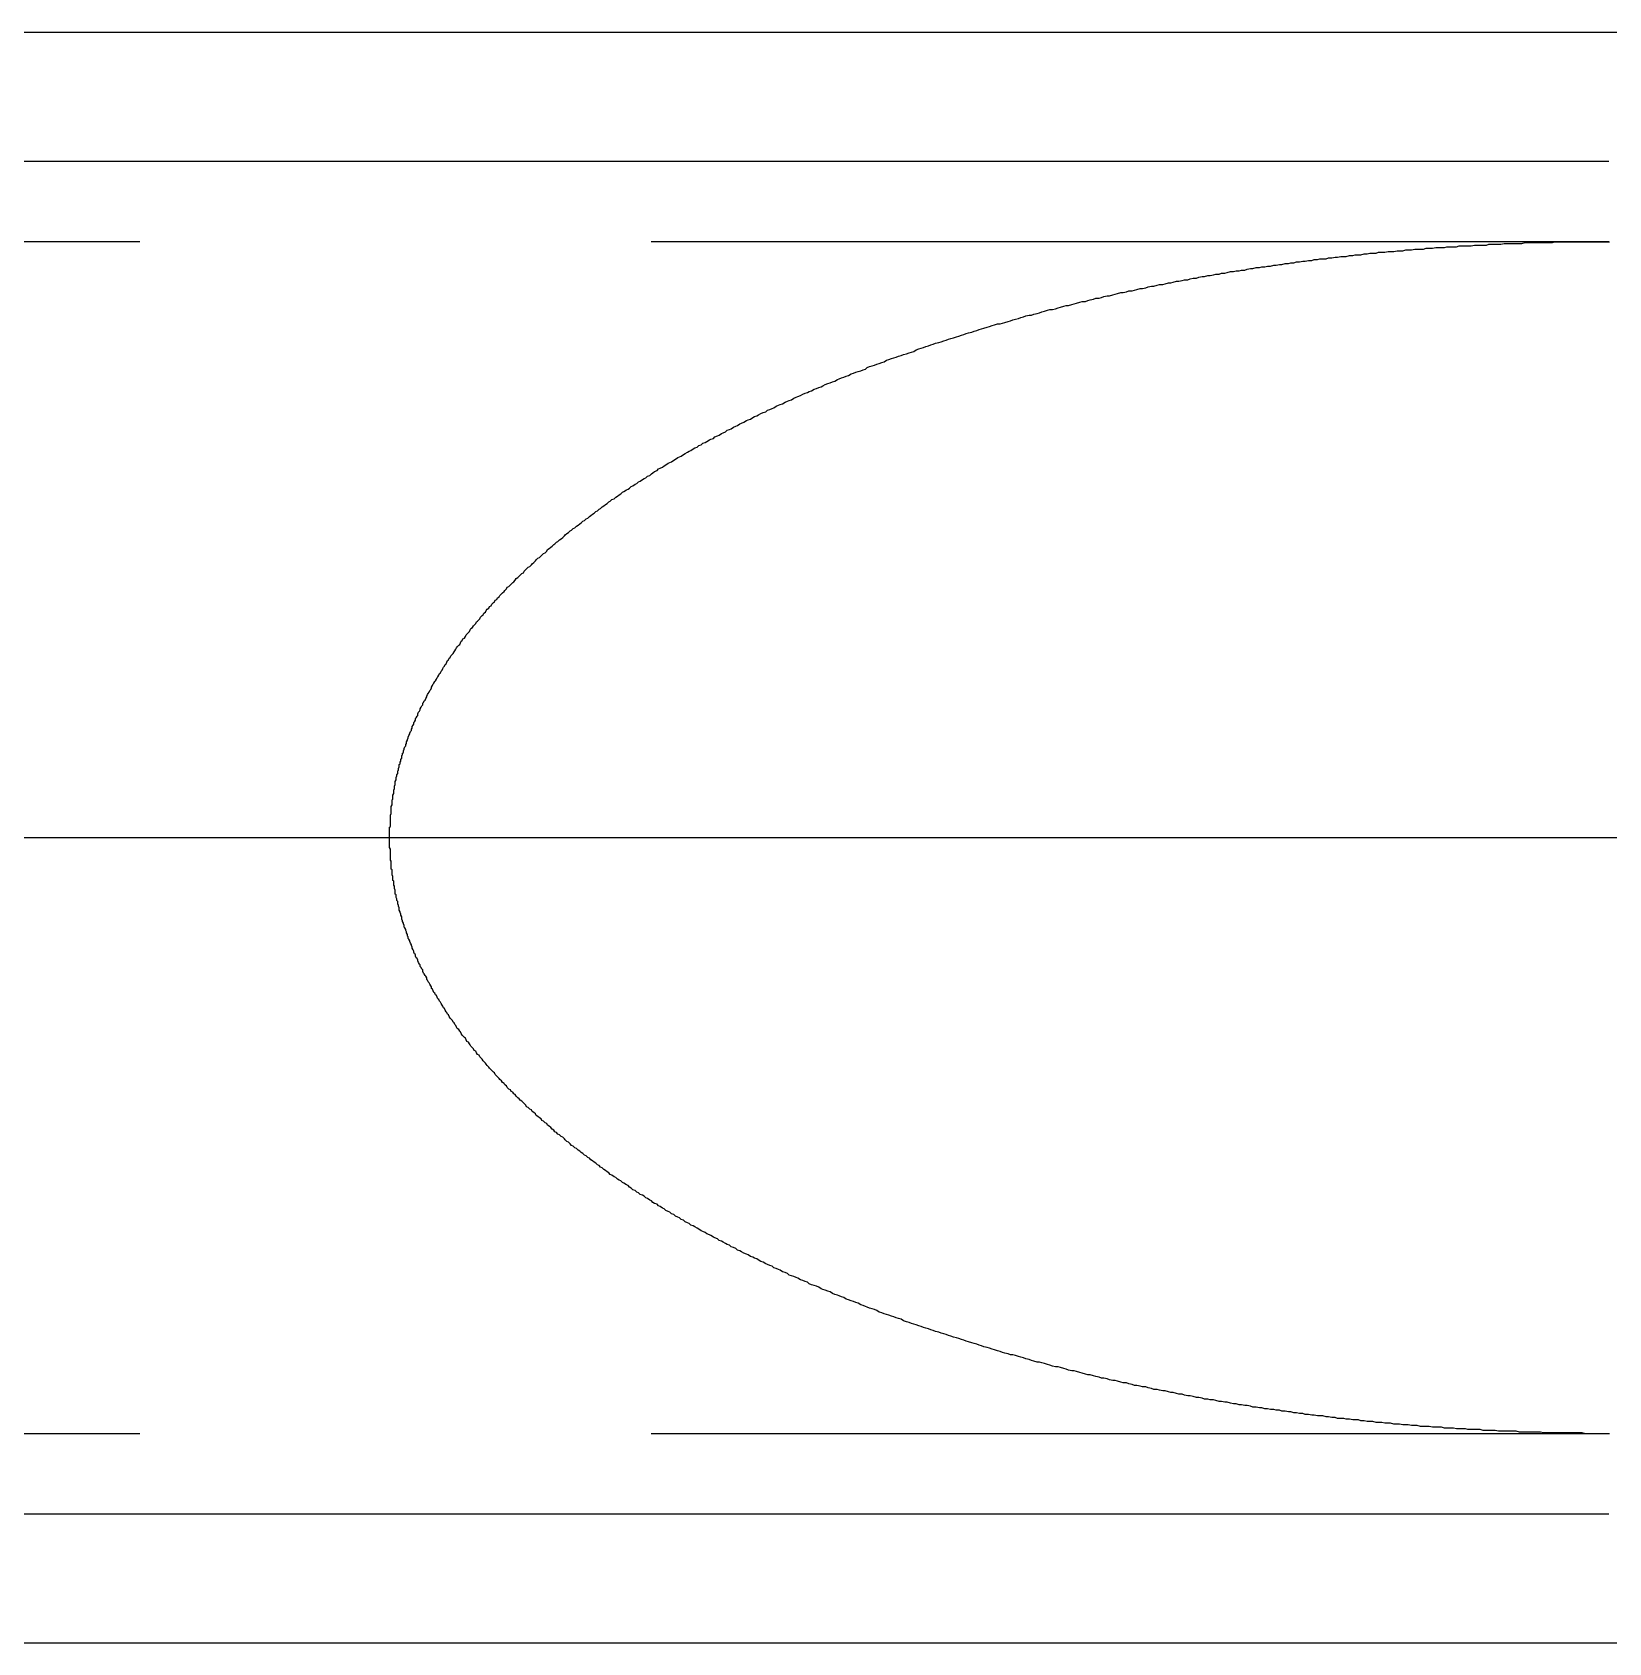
# Model space of a CAD drawing. Extents: x 0 to 68580, y 0 to 45720.
# Drawn here: x 44596.9 to 44792.7, y 14558 to 14758 of the extents above; entities that cross this region are included whole.
import ezdxf

# ---------------------------------------------------------------- set-up
doc = ezdxf.new("R2010")
doc.units = 0
doc.header["$LTSCALE"] = 40
doc.linetypes.add('CENTER2', pattern=[28.575, 19.05, -3.175, 3.175, -3.175])
doc.linetypes.add('HIDDEN2', pattern=[4.7625, 3.175, -1.5875])
doc.layers.add('EMS_SHIPSTRUCTURE', color=151, linetype='CONTINUOUS')

msp = doc.modelspace()

# ---------------------------------------------------------------- linework, layer by layer
at = {"layer": 'EMS_SHIPSTRUCTURE'}
for p, q in [((43792.453, 14758.032), (45774.023, 14758.032)), ((42387.791, 14742.032), (44792.686, 14742.032)), ((42387.791, 14574.032), (44792.686, 14574.032)), ((43792.453, 14558.032), (45774.023, 14558.032))]:
    msp.add_line(p, q, dxfattribs=at)
at = {"layer": 'EMS_SHIPSTRUCTURE', "linetype": 'HIDDEN2'}
for p, q in [((42387.791, 14732.032), (44792.686, 14732.032)), ((42387.791, 14584.032), (44792.686, 14584.032))]:
    msp.add_line(p, q, dxfattribs=at)
at = {"layer": 'EMS_SHIPSTRUCTURE', "linetype": 'CENTER2'}
msp.add_line((41951.438, 14658.032), (46316.406, 14658.032), dxfattribs=at)
at = {"layer": 'EMS_SHIPSTRUCTURE'}
for points in [[(44641.3, 14658, 0), (44641.3, 14658.2, 0), (44641.3, 14658.3, 0), (44641.3, 14658.5, 0), (44641.3, 14658.7, 0), (44641.3, 14658.8, 0), (44641.3, 14659, 0), (44641.3, 14659.1, 0), (44641.3, 14659.3, 0), (44641.4, 14659.4, 0), (44641.4, 14659.6, 0), (44641.4, 14659.7, 0), (44641.4, 14659.9, 0), (44641.4, 14660.1, 0), (44641.4, 14660.2, 0), (44641.4, 14660.4, 0), (44641.4, 14660.5, 0), (44641.4, 14660.7, 0), (44641.4, 14660.8, 0), (44641.5, 14661, 0), (44641.5, 14661.1, 0), (44641.5, 14661.3, 0), (44641.5, 14661.4, 0), (44641.5, 14661.6, 0), (44641.5, 14661.8, 0), (44641.5, 14661.9, 0), (44641.6, 14662.1, 0), (44641.6, 14662.2, 0), (44641.6, 14662.4, 0), (44641.6, 14662.5, 0), (44641.6, 14662.7, 0), (44641.7, 14662.8, 0), (44641.7, 14663, 0), (44641.7, 14663.2, 0), (44641.7, 14663.3, 0), (44641.8, 14663.5, 0), (44641.8, 14663.6, 0), (44641.8, 14663.8, 0), (44641.8, 14663.9, 0), (44641.9, 14664.1, 0), (44641.9, 14664.3, 0), (44641.9, 14664.4, 0), (44642, 14664.6, 0), (44642, 14664.7, 0), (44642, 14664.9, 0), (44642, 14665, 0), (44642.1, 14665.2, 0), (44642.1, 14665.3, 0), (44642.1, 14665.5, 0), (44642.2, 14665.7, 0), (44642.2, 14665.8, 0), (44642.3, 14666, 0), (44642.3, 14666.1, 0), (44642.3, 14666.3, 0), (44642.4, 14666.4, 0), (44642.4, 14666.6, 0), (44642.5, 14666.8, 0), (44642.5, 14666.9, 0), (44642.5, 14667.1, 0), (44642.6, 14667.2, 0), (44642.6, 14667.4, 0), (44642.7, 14667.5, 0), (44642.7, 14667.7, 0), (44642.8, 14667.9, 0), (44642.8, 14668, 0), (44642.8, 14668.2, 0), (44642.9, 14668.3, 0), (44642.9, 14668.5, 0), (44643, 14668.6, 0), (44643, 14668.8, 0), (44643.1, 14669, 0), (44643.1, 14669.1, 0), (44643.2, 14669.3, 0), (44643.3, 14669.4, 0), (44643.3, 14669.6, 0), (44643.4, 14669.7, 0), (44643.4, 14669.9, 0), (44643.5, 14670.1, 0), (44643.5, 14670.2, 0), (44643.6, 14670.4, 0), (44643.6, 14670.5, 0), (44643.7, 14670.7, 0), (44643.8, 14670.9, 0), (44643.8, 14671, 0), (44643.9, 14671.2, 0), (44644, 14671.3, 0), (44644, 14671.5, 0), (44644.1, 14671.6, 0), (44644.1, 14671.8, 0), (44644.2, 14672, 0), (44644.3, 14672.1, 0), (44644.3, 14672.3, 0), (44644.4, 14672.4, 0), (44644.5, 14672.6, 0), (44644.5, 14672.8, 0), (44644.6, 14672.9, 0), (44644.7, 14673.1, 0), (44644.8, 14673.2, 0), (44644.8, 14673.4, 0), (44644.9, 14673.6, 0), (44645, 14673.7, 0), (44645.1, 14673.9, 0), (44645.1, 14674, 0), (44645.2, 14674.2, 0), (44645.3, 14674.4, 0), (44645.4, 14674.5, 0), (44645.4, 14674.7, 0), (44645.5, 14674.8, 0), (44645.6, 14675, 0), (44645.7, 14675.1, 0), (44645.8, 14675.3, 0), (44645.9, 14675.5, 0), (44645.9, 14675.6, 0), (44646, 14675.8, 0), (44646.1, 14675.9, 0), (44646.2, 14676.1, 0), (44646.3, 14676.3, 0), (44646.4, 14676.4, 0), (44646.5, 14676.6, 0), (44646.5, 14676.7, 0), (44646.6, 14676.9, 0), (44646.7, 14677.1, 0), (44646.8, 14677.2, 0), (44646.9, 14677.4, 0), (44647, 14677.5, 0), (44647.1, 14677.7, 0), (44647.2, 14677.9, 0), (44647.3, 14678, 0), (44647.4, 14678.2, 0), (44647.5, 14678.4, 0), (44647.6, 14678.5, 0), (44647.7, 14678.7, 0), (44647.8, 14678.8, 0), (44647.9, 14679, 0), (44648, 14679.2, 0), (44648.1, 14679.3, 0), (44648.2, 14679.5, 0), (44648.3, 14679.6, 0), (44648.4, 14679.8, 0), (44648.5, 14680, 0), (44648.6, 14680.1, 0), (44648.7, 14680.3, 0), (44648.8, 14680.4, 0), (44648.9, 14680.6, 0), (44649.1, 14680.8, 0), (44649.2, 14680.9, 0), (44649.3, 14681.1, 0), (44649.4, 14681.2, 0), (44649.5, 14681.4, 0), (44649.6, 14681.6, 0), (44649.7, 14681.7, 0), (44649.9, 14681.9, 0), (44650, 14682, 0), (44650.1, 14682.2, 0), (44650.2, 14682.4, 0), (44650.3, 14682.5, 0), (44650.4, 14682.7, 0), (44650.6, 14682.8, 0), (44650.7, 14683, 0), (44650.8, 14683.2, 0), (44650.9, 14683.3, 0), (44651.1, 14683.5, 0), (44651.2, 14683.6, 0), (44651.3, 14683.8, 0), (44651.4, 14684, 0), (44651.6, 14684.1, 0), (44651.7, 14684.3, 0), (44651.8, 14684.4, 0), (44652, 14684.6, 0), (44652.1, 14684.8, 0), (44652.2, 14684.9, 0), (44652.4, 14685.1, 0), (44652.5, 14685.2, 0), (44652.6, 14685.4, 0), (44652.8, 14685.6, 0), (44652.9, 14685.7, 0), (44653, 14685.9, 0), (44653.2, 14686, 0), (44653.3, 14686.2, 0), (44653.4, 14686.4, 0), (44653.6, 14686.5, 0), (44653.7, 14686.7, 0), (44653.9, 14686.8, 0), (44654, 14687, 0), (44654.2, 14687.2, 0), (44654.3, 14687.3, 0), (44654.4, 14687.5, 0), (44654.6, 14687.6, 0), (44654.7, 14687.8, 0), (44654.9, 14687.9, 0), (44655, 14688.1, 0), (44655.2, 14688.3, 0), (44655.3, 14688.4, 0), (44655.5, 14688.6, 0), (44655.6, 14688.7, 0), (44655.8, 14688.9, 0), (44655.9, 14689.1, 0), (44656.1, 14689.2, 0), (44656.3, 14689.4, 0), (44656.4, 14689.5, 0), (44656.6, 14689.7, 0), (44656.7, 14689.8, 0), (44656.9, 14690, 0), (44657, 14690.2, 0), (44657.2, 14690.3, 0), (44657.4, 14690.5, 0), (44657.5, 14690.6, 0), (44657.7, 14690.8, 0), (44657.9, 14690.9, 0), (44658, 14691.1, 0), (44658.2, 14691.3, 0), (44658.3, 14691.4, 0), (44658.5, 14691.6, 0), (44658.7, 14691.7, 0), (44658.9, 14691.9, 0), (44659, 14692, 0), (44659.2, 14692.2, 0), (44659.4, 14692.4, 0), (44659.5, 14692.5, 0), (44659.7, 14692.7, 0), (44659.9, 14692.8, 0), (44660.1, 14693, 0), (44660.2, 14693.1, 0), (44660.4, 14693.3, 0), (44660.6, 14693.4, 0), (44660.8, 14693.6, 0), (44660.9, 14693.8, 0), (44661.1, 14693.9, 0), (44661.3, 14694.1, 0), (44661.5, 14694.2, 0), (44661.7, 14694.4, 0), (44661.8, 14694.5, 0), (44662, 14694.7, 0), (44662.2, 14694.8, 0), (44662.4, 14695, 0), (44662.6, 14695.1, 0), (44662.8, 14695.3, 0), (44663, 14695.5, 0), (44663.1, 14695.6, 0), (44663.3, 14695.8, 0), (44663.5, 14695.9, 0), (44663.7, 14696.1, 0), (44663.9, 14696.2, 0), (44664.1, 14696.4, 0), (44664.3, 14696.5, 0), (44664.5, 14696.7, 0), (44664.7, 14696.8, 0), (44664.9, 14697, 0), (44665.1, 14697.1, 0), (44665.3, 14697.3, 0), (44665.5, 14697.4, 0), (44665.7, 14697.6, 0), (44665.9, 14697.7, 0), (44666.1, 14697.9, 0), (44666.3, 14698, 0), (44666.5, 14698.2, 0), (44666.7, 14698.3, 0), (44666.9, 14698.5, 0), (44667.1, 14698.6, 0), (44667.3, 14698.8, 0), (44667.5, 14698.9, 0), (44667.7, 14699.1, 0), (44667.9, 14699.2, 0), (44668.1, 14699.4, 0), (44668.3, 14699.5, 0), (44668.5, 14699.7, 0), (44668.7, 14699.8, 0), (44668.9, 14700, 0), (44669.2, 14700.1, 0), (44669.4, 14700.3, 0), (44669.6, 14700.4, 0), (44669.8, 14700.6, 0), (44670, 14700.7, 0), (44670.2, 14700.9, 0), (44670.4, 14701, 0), (44670.7, 14701.2, 0), (44670.9, 14701.3, 0), (44671.1, 14701.4, 0), (44671.3, 14701.6, 0), (44671.5, 14701.7, 0), (44671.8, 14701.9, 0), (44672, 14702, 0), (44672.2, 14702.2, 0), (44672.4, 14702.3, 0), (44672.7, 14702.5, 0), (44672.9, 14702.6, 0), (44673.1, 14702.7, 0), (44673.3, 14702.9, 0), (44673.6, 14703, 0), (44673.8, 14703.2, 0), (44674, 14703.3, 0), (44674.2, 14703.5, 0), (44674.5, 14703.6, 0), (44674.7, 14703.8, 0), (44674.9, 14703.9, 0), (44675.2, 14704, 0), (44675.4, 14704.2, 0), (44675.6, 14704.3, 0), (44675.9, 14704.5, 0), (44676.1, 14704.6, 0), (44676.3, 14704.7, 0), (44676.6, 14704.9, 0), (44676.8, 14705, 0), (44677.1, 14705.2, 0), (44677.3, 14705.3, 0), (44677.5, 14705.4, 0), (44677.8, 14705.6, 0), (44678, 14705.7, 0), (44678.3, 14705.9, 0), (44678.5, 14706, 0), (44678.7, 14706.1, 0), (44679, 14706.3, 0), (44679.2, 14706.4, 0), (44679.5, 14706.5, 0), (44679.7, 14706.7, 0), (44680, 14706.8, 0), (44680.2, 14707, 0), (44680.5, 14707.1, 0), (44680.7, 14707.2, 0), (44681, 14707.4, 0), (44681.2, 14707.5, 0), (44681.5, 14707.6, 0), (44681.7, 14707.8, 0), (44682, 14707.9, 0), (44682.2, 14708, 0), (44682.5, 14708.2, 0), (44682.7, 14708.3, 0), (44683, 14708.4, 0), (44683.2, 14708.6, 0), (44683.5, 14708.7, 0), (44683.7, 14708.8, 0), (44684, 14709, 0), (44684.3, 14709.1, 0), (44684.5, 14709.2, 0), (44684.8, 14709.4, 0), (44685, 14709.5, 0), (44685.3, 14709.6, 0), (44685.6, 14709.8, 0), (44685.8, 14709.9, 0), (44686.1, 14710, 0), (44686.4, 14710.2, 0), (44686.6, 14710.3, 0), (44686.9, 14710.4, 0), (44687.1, 14710.5, 0), (44687.4, 14710.7, 0), (44687.7, 14710.8, 0), (44688, 14710.9, 0), (44688.2, 14711.1, 0), (44688.5, 14711.2, 0), (44688.8, 14711.3, 0), (44689, 14711.4, 0), (44689.3, 14711.6, 0), (44689.6, 14711.7, 0), (44689.8, 14711.8, 0), (44690.1, 14711.9, 0), (44690.4, 14712.1, 0), (44690.7, 14712.2, 0), (44690.9, 14712.3, 0), (44691.2, 14712.4, 0), (44691.5, 14712.6, 0), (44691.8, 14712.7, 0), (44692, 14712.8, 0), (44692.3, 14712.9, 0), (44692.6, 14713.1, 0), (44692.9, 14713.2, 0), (44693.2, 14713.3, 0), (44693.4, 14713.4, 0), (44693.7, 14713.5, 0), (44694, 14713.7, 0), (44694.3, 14713.8, 0), (44694.6, 14713.9, 0), (44694.9, 14714, 0), (44695.1, 14714.1, 0), (44695.4, 14714.3, 0), (44695.7, 14714.4, 0), (44696, 14714.5, 0), (44696.3, 14714.6, 0), (44696.6, 14714.7, 0), (44696.9, 14714.9, 0), (44697.1, 14715, 0), (44697.4, 14715.1, 0), (44697.7, 14715.2, 0), (44698, 14715.3, 0), (44698.3, 14715.4, 0), (44698.6, 14715.6, 0), (44698.9, 14715.7, 0), (44699.2, 14715.8, 0), (44699.5, 14715.9, 0), (44699.8, 14716, 0), (44700.1, 14716.1, 0), (44700.4, 14716.2, 0), (44700.6, 14716.4, 0), (44700.9, 14716.5, 0), (44701.2, 14716.6, 0), (44701.5, 14716.7, 0), (44701.8, 14716.8, 0), (44702.1, 14716.9, 0), (44702.4, 14717, 0), (44702.7, 14717.1, 0), (44703, 14717.3, 0), (44703.3, 14717.4, 0), (44703.6, 14717.5, 0), (44703.9, 14717.6, 0), (44704.2, 14717.7, 0), (44704.5, 14717.8, 0), (44704.8, 14717.9, 0), (44705.1, 14718, 0), (44705.5, 14718.1, 0), (44705.8, 14718.2, 0), (44706.1, 14718.3, 0), (44706.4, 14718.4, 0), (44706.7, 14718.6, 0), (44707, 14718.7, 0), (44707.3, 14718.8, 0), (44707.6, 14718.9, 0), (44707.9, 14719, 0), (44708.2, 14719.1, 0), (44708.5, 14719.2, 0), (44708.8, 14719.3, 0), (44709.1, 14719.4, 0), (44709.5, 14719.5, 0), (44709.8, 14719.6, 0), (44710.1, 14719.7, 0), (44710.4, 14719.8, 0), (44710.7, 14719.9, 0), (44711, 14720, 0), (44711.3, 14720.1, 0), (44711.7, 14720.2, 0), (44712, 14720.3, 0), (44712.3, 14720.4, 0), (44712.6, 14720.5, 0), (44712.9, 14720.6, 0), (44713.2, 14720.7, 0), (44713.6, 14720.8, 0), (44713.9, 14720.9, 0), (44714.2, 14721, 0), (44714.5, 14721.1, 0), (44714.8, 14721.2, 0), (44715.1, 14721.3, 0), (44715.5, 14721.4, 0), (44715.8, 14721.5, 0), (44716.1, 14721.6, 0), (44716.4, 14721.7, 0), (44716.8, 14721.8, 0), (44717.1, 14721.8, 0), (44717.4, 14721.9, 0), (44717.7, 14722, 0), (44718.1, 14722.1, 0), (44718.4, 14722.2, 0), (44718.7, 14722.3, 0), (44719, 14722.4, 0), (44719.4, 14722.5, 0), (44719.7, 14722.6, 0), (44720, 14722.7, 0), (44720.3, 14722.8, 0), (44720.7, 14722.9, 0), (44721, 14722.9, 0), (44721.3, 14723, 0), (44721.7, 14723.1, 0), (44722, 14723.2, 0), (44722.3, 14723.3, 0), (44722.6, 14723.4, 0), (44723, 14723.5, 0), (44723.3, 14723.6, 0), (44723.6, 14723.6, 0), (44724, 14723.7, 0), (44724.3, 14723.8, 0), (44724.6, 14723.9, 0), (44725, 14724, 0), (44725.3, 14724.1, 0), (44725.6, 14724.1, 0), (44726, 14724.2, 0), (44726.3, 14724.3, 0), (44726.6, 14724.4, 0), (44727, 14724.5, 0), (44727.3, 14724.6, 0), (44727.7, 14724.6, 0), (44728, 14724.7, 0), (44728.3, 14724.8, 0), (44728.7, 14724.9, 0), (44729, 14725, 0), (44729.4, 14725, 0), (44729.7, 14725.1, 0), (44730, 14725.2, 0), (44730.4, 14725.3, 0), (44730.7, 14725.3, 0), (44731.1, 14725.4, 0), (44731.4, 14725.5, 0), (44731.7, 14725.6, 0), (44732.1, 14725.7, 0), (44732.4, 14725.7, 0), (44732.8, 14725.8, 0), (44733.1, 14725.9, 0), (44733.5, 14725.9, 0), (44733.8, 14726, 0), (44734.1, 14726.1, 0), (44734.5, 14726.2, 0), (44734.8, 14726.2, 0), (44735.2, 14726.3, 0), (44735.5, 14726.4, 0), (44735.9, 14726.5, 0), (44736.2, 14726.5, 0), (44736.6, 14726.6, 0), (44736.9, 14726.7, 0), (44737.3, 14726.7, 0), (44737.6, 14726.8, 0), (44738, 14726.9, 0), (44738.3, 14726.9, 0), (44738.6, 14727, 0), (44739, 14727.1, 0), (44739.3, 14727.1, 0), (44739.7, 14727.2, 0), (44740, 14727.3, 0), (44740.4, 14727.3, 0), (44740.7, 14727.4, 0), (44741.1, 14727.5, 0), (44741.5, 14727.5, 0), (44741.8, 14727.6, 0), (44742.2, 14727.7, 0), (44742.5, 14727.7, 0), (44742.9, 14727.8, 0), (44743.2, 14727.8, 0), (44743.6, 14727.9, 0), (44743.9, 14728, 0), (44744.3, 14728, 0), (44744.6, 14728.1, 0), (44745, 14728.1, 0), (44745.3, 14728.2, 0), (44745.7, 14728.3, 0), (44746.1, 14728.3, 0), (44746.4, 14728.4, 0), (44746.8, 14728.4, 0), (44747.1, 14728.5, 0), (44747.5, 14728.5, 0), (44747.8, 14728.6, 0), (44748.2, 14728.7, 0), (44748.5, 14728.7, 0), (44748.9, 14728.8, 0), (44749.3, 14728.8, 0), (44749.6, 14728.9, 0), (44750, 14728.9, 0), (44750.3, 14729, 0), (44750.7, 14729, 0), (44751.1, 14729.1, 0), (44751.4, 14729.1, 0), (44751.8, 14729.2, 0), (44752.1, 14729.2, 0), (44752.5, 14729.3, 0), (44752.9, 14729.3, 0), (44753.2, 14729.4, 0), (44753.6, 14729.4, 0), (44753.9, 14729.5, 0), (44754.3, 14729.5, 0), (44754.7, 14729.6, 0), (44755, 14729.6, 0), (44755.4, 14729.7, 0), (44755.8, 14729.7, 0), (44756.1, 14729.8, 0), (44756.5, 14729.8, 0), (44756.8, 14729.9, 0), (44757.2, 14729.9, 0), (44757.6, 14729.9, 0), (44757.9, 14730, 0), (44758.3, 14730, 0), (44758.7, 14730.1, 0), (44759, 14730.1, 0), (44759.4, 14730.2, 0), (44759.8, 14730.2, 0), (44760.1, 14730.2, 0), (44760.5, 14730.3, 0), (44760.9, 14730.3, 0), (44761.2, 14730.4, 0), (44761.6, 14730.4, 0), (44761.9, 14730.4, 0), (44762.3, 14730.5, 0), (44762.7, 14730.5, 0), (44763, 14730.6, 0), (44763.4, 14730.6, 0), (44763.8, 14730.6, 0), (44764.1, 14730.7, 0), (44764.5, 14730.7, 0), (44764.9, 14730.7, 0), (44765.3, 14730.8, 0), (44765.6, 14730.8, 0), (44766, 14730.8, 0), (44766.4, 14730.9, 0), (44766.7, 14730.9, 0), (44767.1, 14730.9, 0), (44767.5, 14731, 0), (44767.8, 14731, 0), (44768.2, 14731, 0), (44768.6, 14731.1, 0), (44768.9, 14731.1, 0), (44769.3, 14731.1, 0), (44769.7, 14731.1, 0), (44770, 14731.2, 0), (44770.4, 14731.2, 0), (44770.8, 14731.2, 0), (44771.2, 14731.3, 0), (44771.5, 14731.3, 0), (44771.9, 14731.3, 0), (44772.3, 14731.3, 0), (44772.6, 14731.4, 0), (44773, 14731.4, 0), (44773.4, 14731.4, 0), (44773.8, 14731.4, 0), (44774.1, 14731.5, 0), (44774.5, 14731.5, 0), (44774.9, 14731.5, 0), (44775.2, 14731.5, 0), (44775.6, 14731.5, 0), (44776, 14731.6, 0), (44776.4, 14731.6, 0), (44776.7, 14731.6, 0), (44777.1, 14731.6, 0), (44777.5, 14731.6, 0), (44777.8, 14731.7, 0), (44778.2, 14731.7, 0), (44778.6, 14731.7, 0), (44779, 14731.7, 0), (44779.3, 14731.7, 0), (44779.7, 14731.8, 0), (44780.1, 14731.8, 0), (44780.4, 14731.8, 0), (44780.8, 14731.8, 0), (44781.2, 14731.8, 0), (44781.6, 14731.8, 0), (44781.9, 14731.8, 0), (44782.3, 14731.9, 0), (44782.7, 14731.9, 0), (44783.1, 14731.9, 0), (44783.4, 14731.9, 0), (44783.8, 14731.9, 0), (44784.2, 14731.9, 0), (44784.6, 14731.9, 0), (44784.9, 14731.9, 0), (44785.3, 14731.9, 0), (44785.7, 14731.9, 0), (44786, 14732, 0), (44786.4, 14732, 0), (44786.8, 14732, 0), (44787.2, 14732, 0), (44787.5, 14732, 0), (44787.9, 14732, 0), (44788.3, 14732, 0), (44788.7, 14732, 0), (44789, 14732, 0), (44789.4, 14732, 0), (44789.8, 14732, 0), (44790.2, 14732, 0), (44790.5, 14732, 0), (44790.9, 14732, 0), (44791.3, 14732, 0), (44791.7, 14732, 0), (44792, 14732, 0), (44792.4, 14732, 0), (44792.8, 14732, 0)], [(44792.8, 14584, 0), (44792.4, 14584, 0), (44792, 14584, 0), (44791.7, 14584, 0), (44791.3, 14584, 0), (44790.9, 14584, 0), (44790.5, 14584, 0), (44790.2, 14584, 0), (44789.8, 14584, 0), (44789.4, 14584.1, 0), (44789, 14584.1, 0), (44788.7, 14584.1, 0), (44788.3, 14584.1, 0), (44787.9, 14584.1, 0), (44787.5, 14584.1, 0), (44787.2, 14584.1, 0), (44786.8, 14584.1, 0), (44786.4, 14584.1, 0), (44786, 14584.1, 0), (44785.7, 14584.1, 0), (44785.3, 14584.1, 0), (44784.9, 14584.1, 0), (44784.6, 14584.1, 0), (44784.2, 14584.2, 0), (44783.8, 14584.2, 0), (44783.4, 14584.2, 0), (44783.1, 14584.2, 0), (44782.7, 14584.2, 0), (44782.3, 14584.2, 0), (44781.9, 14584.2, 0), (44781.6, 14584.2, 0), (44781.2, 14584.3, 0), (44780.8, 14584.3, 0), (44780.4, 14584.3, 0), (44780.1, 14584.3, 0), (44779.7, 14584.3, 0), (44779.3, 14584.3, 0), (44779, 14584.3, 0), (44778.6, 14584.4, 0), (44778.2, 14584.4, 0), (44777.8, 14584.4, 0), (44777.5, 14584.4, 0), (44777.1, 14584.4, 0), (44776.7, 14584.5, 0), (44776.4, 14584.5, 0), (44776, 14584.5, 0), (44775.6, 14584.5, 0), (44775.2, 14584.5, 0), (44774.9, 14584.6, 0), (44774.5, 14584.6, 0), (44774.1, 14584.6, 0), (44773.8, 14584.6, 0), (44773.4, 14584.7, 0), (44773, 14584.7, 0), (44772.6, 14584.7, 0), (44772.3, 14584.7, 0), (44771.9, 14584.8, 0), (44771.5, 14584.8, 0), (44771.2, 14584.8, 0), (44770.8, 14584.8, 0), (44770.4, 14584.9, 0), (44770, 14584.9, 0), (44769.7, 14584.9, 0), (44769.3, 14584.9, 0), (44768.9, 14585, 0), (44768.6, 14585, 0), (44768.2, 14585, 0), (44767.8, 14585.1, 0), (44767.5, 14585.1, 0), (44767.1, 14585.1, 0), (44766.7, 14585.2, 0), (44766.4, 14585.2, 0), (44766, 14585.2, 0), (44765.6, 14585.3, 0), (44765.3, 14585.3, 0), (44764.9, 14585.3, 0), (44764.5, 14585.4, 0), (44764.1, 14585.4, 0), (44763.8, 14585.4, 0), (44763.4, 14585.5, 0), (44763, 14585.5, 0), (44762.7, 14585.5, 0), (44762.3, 14585.6, 0), (44761.9, 14585.6, 0), (44761.6, 14585.7, 0), (44761.2, 14585.7, 0), (44760.9, 14585.7, 0), (44760.5, 14585.8, 0), (44760.1, 14585.8, 0), (44759.8, 14585.9, 0), (44759.4, 14585.9, 0), (44759, 14585.9, 0), (44758.7, 14586, 0), (44758.3, 14586, 0), (44757.9, 14586.1, 0), (44757.6, 14586.1, 0), (44757.2, 14586.2, 0), (44756.8, 14586.2, 0), (44756.5, 14586.2, 0), (44756.1, 14586.3, 0), (44755.8, 14586.3, 0), (44755.4, 14586.4, 0), (44755, 14586.4, 0), (44754.7, 14586.5, 0), (44754.3, 14586.5, 0), (44753.9, 14586.6, 0), (44753.6, 14586.6, 0), (44753.2, 14586.7, 0), (44752.9, 14586.7, 0), (44752.5, 14586.8, 0), (44752.1, 14586.8, 0), (44751.8, 14586.9, 0), (44751.4, 14586.9, 0), (44751.1, 14587, 0), (44750.7, 14587, 0), (44750.3, 14587.1, 0), (44750, 14587.1, 0), (44749.6, 14587.2, 0), (44749.3, 14587.2, 0), (44748.9, 14587.3, 0), (44748.5, 14587.3, 0), (44748.2, 14587.4, 0), (44747.8, 14587.5, 0), (44747.5, 14587.5, 0), (44747.1, 14587.6, 0), (44746.8, 14587.6, 0), (44746.4, 14587.7, 0), (44746.1, 14587.7, 0), (44745.7, 14587.8, 0), (44745.3, 14587.9, 0), (44745, 14587.9, 0), (44744.6, 14588, 0), (44744.3, 14588, 0), (44743.9, 14588.1, 0), (44743.6, 14588.2, 0), (44743.2, 14588.2, 0), (44742.9, 14588.3, 0), (44742.5, 14588.3, 0), (44742.2, 14588.4, 0), (44741.8, 14588.5, 0), (44741.5, 14588.5, 0), (44741.1, 14588.6, 0), (44740.7, 14588.7, 0), (44740.4, 14588.7, 0), (44740, 14588.8, 0), (44739.7, 14588.9, 0), (44739.3, 14588.9, 0), (44739, 14589, 0), (44738.6, 14589.1, 0), (44738.3, 14589.1, 0), (44738, 14589.2, 0), (44737.6, 14589.3, 0), (44737.3, 14589.3, 0), (44736.9, 14589.4, 0), (44736.6, 14589.5, 0), (44736.2, 14589.5, 0), (44735.9, 14589.6, 0), (44735.5, 14589.7, 0), (44735.2, 14589.8, 0), (44734.8, 14589.8, 0), (44734.5, 14589.9, 0), (44734.1, 14590, 0), (44733.8, 14590, 0), (44733.5, 14590.1, 0), (44733.1, 14590.2, 0), (44732.8, 14590.3, 0), (44732.4, 14590.3, 0), (44732.1, 14590.4, 0), (44731.7, 14590.5, 0), (44731.4, 14590.6, 0), (44731.1, 14590.6, 0), (44730.7, 14590.7, 0), (44730.4, 14590.8, 0), (44730, 14590.9, 0), (44729.7, 14590.9, 0), (44729.4, 14591, 0), (44729, 14591.1, 0), (44728.7, 14591.2, 0), (44728.3, 14591.3, 0), (44728, 14591.3, 0), (44727.7, 14591.4, 0), (44727.3, 14591.5, 0), (44727, 14591.6, 0), (44726.6, 14591.7, 0), (44726.3, 14591.8, 0), (44726, 14591.8, 0), (44725.6, 14591.9, 0), (44725.3, 14592, 0), (44725, 14592.1, 0), (44724.6, 14592.2, 0), (44724.3, 14592.3, 0), (44724, 14592.3, 0), (44723.6, 14592.4, 0), (44723.3, 14592.5, 0), (44723, 14592.6, 0), (44722.6, 14592.7, 0), (44722.3, 14592.8, 0), (44722, 14592.9, 0), (44721.7, 14592.9, 0), (44721.3, 14593, 0), (44721, 14593.1, 0), (44720.7, 14593.2, 0), (44720.3, 14593.3, 0), (44720, 14593.4, 0), (44719.7, 14593.5, 0), (44719.4, 14593.6, 0), (44719, 14593.7, 0), (44718.7, 14593.8, 0), (44718.4, 14593.8, 0), (44718.1, 14593.9, 0), (44717.7, 14594, 0), (44717.4, 14594.1, 0), (44717.1, 14594.2, 0), (44716.8, 14594.3, 0), (44716.4, 14594.4, 0), (44716.1, 14594.5, 0), (44715.8, 14594.6, 0), (44715.5, 14594.7, 0), (44715.1, 14594.8, 0), (44714.8, 14594.9, 0), (44714.5, 14595, 0), (44714.2, 14595.1, 0), (44713.9, 14595.2, 0), (44713.6, 14595.3, 0), (44713.2, 14595.4, 0), (44712.9, 14595.5, 0), (44712.6, 14595.6, 0), (44712.3, 14595.7, 0), (44712, 14595.8, 0), (44711.7, 14595.9, 0), (44711.3, 14596, 0), (44711, 14596.1, 0), (44710.7, 14596.2, 0), (44710.4, 14596.3, 0), (44710.1, 14596.4, 0), (44709.8, 14596.5, 0), (44709.5, 14596.6, 0), (44709.1, 14596.7, 0), (44708.8, 14596.8, 0), (44708.5, 14596.9, 0), (44708.2, 14597, 0), (44707.9, 14597.1, 0), (44707.6, 14597.2, 0), (44707.3, 14597.3, 0), (44707, 14597.4, 0), (44706.7, 14597.5, 0), (44706.4, 14597.6, 0), (44706.1, 14597.7, 0), (44705.8, 14597.8, 0), (44705.5, 14597.9, 0), (44705.1, 14598, 0), (44704.8, 14598.2, 0), (44704.5, 14598.3, 0), (44704.2, 14598.4, 0), (44703.9, 14598.5, 0), (44703.6, 14598.6, 0), (44703.3, 14598.7, 0), (44703, 14598.8, 0), (44702.7, 14598.9, 0), (44702.4, 14599, 0), (44702.1, 14599.1, 0), (44701.8, 14599.3, 0), (44701.5, 14599.4, 0), (44701.2, 14599.5, 0), (44700.9, 14599.6, 0), (44700.6, 14599.7, 0), (44700.4, 14599.8, 0), (44700.1, 14599.9, 0), (44699.8, 14600, 0), (44699.5, 14600.2, 0), (44699.2, 14600.3, 0), (44698.9, 14600.4, 0), (44698.6, 14600.5, 0), (44698.3, 14600.6, 0), (44698, 14600.7, 0), (44697.7, 14600.9, 0), (44697.4, 14601, 0), (44697.1, 14601.1, 0), (44696.9, 14601.2, 0), (44696.6, 14601.3, 0), (44696.3, 14601.4, 0), (44696, 14601.6, 0), (44695.7, 14601.7, 0), (44695.4, 14601.8, 0), (44695.1, 14601.9, 0), (44694.9, 14602, 0), (44694.6, 14602.2, 0), (44694.3, 14602.3, 0), (44694, 14602.4, 0), (44693.7, 14602.5, 0), (44693.4, 14602.6, 0), (44693.2, 14602.8, 0), (44692.9, 14602.9, 0), (44692.6, 14603, 0), (44692.3, 14603.1, 0), (44692, 14603.3, 0), (44691.8, 14603.4, 0), (44691.5, 14603.5, 0), (44691.2, 14603.6, 0), (44690.9, 14603.7, 0), (44690.7, 14603.9, 0), (44690.4, 14604, 0), (44690.1, 14604.1, 0), (44689.8, 14604.3, 0), (44689.6, 14604.4, 0), (44689.3, 14604.5, 0), (44689, 14604.6, 0), (44688.8, 14604.8, 0), (44688.5, 14604.9, 0), (44688.2, 14605, 0), (44688, 14605.1, 0), (44687.7, 14605.3, 0), (44687.4, 14605.4, 0), (44687.2, 14605.5, 0), (44686.9, 14605.7, 0), (44686.6, 14605.8, 0), (44686.4, 14605.9, 0), (44686.1, 14606, 0), (44685.8, 14606.2, 0), (44685.6, 14606.3, 0), (44685.3, 14606.4, 0), (44685, 14606.6, 0), (44684.8, 14606.7, 0), (44684.5, 14606.8, 0), (44684.3, 14607, 0), (44684, 14607.1, 0), (44683.7, 14607.2, 0), (44683.5, 14607.4, 0), (44683.2, 14607.5, 0), (44683, 14607.6, 0), (44682.7, 14607.8, 0), (44682.5, 14607.9, 0), (44682.2, 14608, 0), (44682, 14608.2, 0), (44681.7, 14608.3, 0), (44681.5, 14608.4, 0), (44681.2, 14608.6, 0), (44681, 14608.7, 0), (44680.7, 14608.8, 0), (44680.5, 14609, 0), (44680.2, 14609.1, 0), (44680, 14609.2, 0), (44679.7, 14609.4, 0), (44679.5, 14609.5, 0), (44679.2, 14609.7, 0), (44679, 14609.8, 0), (44678.7, 14609.9, 0), (44678.5, 14610.1, 0), (44678.3, 14610.2, 0), (44678, 14610.3, 0), (44677.8, 14610.5, 0), (44677.5, 14610.6, 0), (44677.3, 14610.8, 0), (44677.1, 14610.9, 0), (44676.8, 14611, 0), (44676.6, 14611.2, 0), (44676.3, 14611.3, 0), (44676.1, 14611.5, 0), (44675.9, 14611.6, 0), (44675.6, 14611.7, 0), (44675.4, 14611.9, 0), (44675.2, 14612, 0), (44674.9, 14612.2, 0), (44674.7, 14612.3, 0), (44674.5, 14612.5, 0), (44674.2, 14612.6, 0), (44674, 14612.7, 0), (44673.8, 14612.9, 0), (44673.6, 14613, 0), (44673.3, 14613.2, 0), (44673.1, 14613.3, 0), (44672.9, 14613.5, 0), (44672.7, 14613.6, 0), (44672.4, 14613.7, 0), (44672.2, 14613.9, 0), (44672, 14614, 0), (44671.8, 14614.2, 0), (44671.5, 14614.3, 0), (44671.3, 14614.5, 0), (44671.1, 14614.6, 0), (44670.9, 14614.8, 0), (44670.7, 14614.9, 0), (44670.4, 14615.1, 0), (44670.2, 14615.2, 0), (44670, 14615.4, 0), (44669.8, 14615.5, 0), (44669.6, 14615.6, 0), (44669.4, 14615.8, 0), (44669.2, 14615.9, 0), (44668.9, 14616.1, 0), (44668.7, 14616.2, 0), (44668.5, 14616.4, 0), (44668.3, 14616.5, 0), (44668.1, 14616.7, 0), (44667.9, 14616.8, 0), (44667.7, 14617, 0), (44667.5, 14617.1, 0), (44667.3, 14617.3, 0), (44667.1, 14617.4, 0), (44666.9, 14617.6, 0), (44666.7, 14617.7, 0), (44666.5, 14617.9, 0), (44666.3, 14618, 0), (44666.1, 14618.2, 0), (44665.9, 14618.3, 0), (44665.7, 14618.5, 0), (44665.5, 14618.6, 0), (44665.3, 14618.8, 0), (44665.1, 14618.9, 0), (44664.9, 14619.1, 0), (44664.7, 14619.2, 0), (44664.5, 14619.4, 0), (44664.3, 14619.5, 0), (44664.1, 14619.7, 0), (44663.9, 14619.8, 0), (44663.7, 14620, 0), (44663.5, 14620.2, 0), (44663.3, 14620.3, 0), (44663.1, 14620.5, 0), (44663, 14620.6, 0), (44662.8, 14620.8, 0), (44662.6, 14620.9, 0), (44662.4, 14621.1, 0), (44662.2, 14621.2, 0), (44662, 14621.4, 0), (44661.8, 14621.5, 0), (44661.7, 14621.7, 0), (44661.5, 14621.8, 0), (44661.3, 14622, 0), (44661.1, 14622.2, 0), (44660.9, 14622.3, 0), (44660.8, 14622.5, 0), (44660.6, 14622.6, 0), (44660.4, 14622.8, 0), (44660.2, 14622.9, 0), (44660.1, 14623.1, 0), (44659.9, 14623.2, 0), (44659.7, 14623.4, 0), (44659.5, 14623.5, 0), (44659.4, 14623.7, 0), (44659.2, 14623.9, 0), (44659, 14624, 0), (44658.9, 14624.2, 0), (44658.7, 14624.3, 0), (44658.5, 14624.5, 0), (44658.3, 14624.6, 0), (44658.2, 14624.8, 0), (44658, 14625, 0), (44657.9, 14625.1, 0), (44657.7, 14625.3, 0), (44657.5, 14625.4, 0), (44657.4, 14625.6, 0), (44657.2, 14625.7, 0), (44657, 14625.9, 0), (44656.9, 14626.1, 0), (44656.7, 14626.2, 0), (44656.6, 14626.4, 0), (44656.4, 14626.5, 0), (44656.3, 14626.7, 0), (44656.1, 14626.8, 0), (44655.9, 14627, 0), (44655.8, 14627.2, 0), (44655.6, 14627.3, 0), (44655.5, 14627.5, 0), (44655.3, 14627.6, 0), (44655.2, 14627.8, 0), (44655, 14628, 0), (44654.9, 14628.1, 0), (44654.7, 14628.3, 0), (44654.6, 14628.4, 0), (44654.4, 14628.6, 0), (44654.3, 14628.8, 0), (44654.2, 14628.9, 0), (44654, 14629.1, 0), (44653.9, 14629.2, 0), (44653.7, 14629.4, 0), (44653.6, 14629.5, 0), (44653.4, 14629.7, 0), (44653.3, 14629.9, 0), (44653.2, 14630, 0), (44653, 14630.2, 0), (44652.9, 14630.3, 0), (44652.8, 14630.5, 0), (44652.6, 14630.7, 0), (44652.5, 14630.8, 0), (44652.4, 14631, 0), (44652.2, 14631.1, 0), (44652.1, 14631.3, 0), (44652, 14631.5, 0), (44651.8, 14631.6, 0), (44651.7, 14631.8, 0), (44651.6, 14631.9, 0), (44651.4, 14632.1, 0), (44651.3, 14632.3, 0), (44651.2, 14632.4, 0), (44651.1, 14632.6, 0), (44650.9, 14632.7, 0), (44650.8, 14632.9, 0), (44650.7, 14633.1, 0), (44650.6, 14633.2, 0), (44650.4, 14633.4, 0), (44650.3, 14633.5, 0), (44650.2, 14633.7, 0), (44650.1, 14633.9, 0), (44650, 14634, 0), (44649.9, 14634.2, 0), (44649.7, 14634.3, 0), (44649.6, 14634.5, 0), (44649.5, 14634.7, 0), (44649.4, 14634.8, 0), (44649.3, 14635, 0), (44649.2, 14635.1, 0), (44649.1, 14635.3, 0), (44648.9, 14635.5, 0), (44648.8, 14635.6, 0), (44648.7, 14635.8, 0), (44648.6, 14636, 0), (44648.5, 14636.1, 0), (44648.4, 14636.3, 0), (44648.3, 14636.4, 0), (44648.2, 14636.6, 0), (44648.1, 14636.8, 0), (44648, 14636.9, 0), (44647.9, 14637.1, 0), (44647.8, 14637.2, 0), (44647.7, 14637.4, 0), (44647.6, 14637.6, 0), (44647.5, 14637.7, 0), (44647.4, 14637.9, 0), (44647.3, 14638, 0), (44647.2, 14638.2, 0), (44647.1, 14638.4, 0), (44647, 14638.5, 0), (44646.9, 14638.7, 0), (44646.8, 14638.8, 0), (44646.7, 14639, 0), (44646.6, 14639.2, 0), (44646.5, 14639.3, 0), (44646.5, 14639.5, 0), (44646.4, 14639.6, 0), (44646.3, 14639.8, 0), (44646.2, 14640, 0), (44646.1, 14640.1, 0), (44646, 14640.3, 0), (44645.9, 14640.4, 0), (44645.9, 14640.6, 0), (44645.8, 14640.8, 0), (44645.7, 14640.9, 0), (44645.6, 14641.1, 0), (44645.5, 14641.2, 0), (44645.4, 14641.4, 0), (44645.4, 14641.6, 0), (44645.3, 14641.7, 0), (44645.2, 14641.9, 0), (44645.1, 14642, 0), (44645.1, 14642.2, 0), (44645, 14642.3, 0), (44644.9, 14642.5, 0), (44644.8, 14642.7, 0), (44644.8, 14642.8, 0), (44644.7, 14643, 0), (44644.6, 14643.1, 0), (44644.5, 14643.3, 0), (44644.5, 14643.5, 0), (44644.4, 14643.6, 0), (44644.3, 14643.8, 0), (44644.3, 14643.9, 0), (44644.2, 14644.1, 0), (44644.1, 14644.3, 0), (44644.1, 14644.4, 0), (44644, 14644.6, 0), (44644, 14644.7, 0), (44643.9, 14644.9, 0), (44643.8, 14645.1, 0), (44643.8, 14645.2, 0), (44643.7, 14645.4, 0), (44643.6, 14645.5, 0), (44643.6, 14645.7, 0), (44643.5, 14645.8, 0), (44643.5, 14646, 0), (44643.4, 14646.2, 0), (44643.4, 14646.3, 0), (44643.3, 14646.5, 0), (44643.3, 14646.6, 0), (44643.2, 14646.8, 0), (44643.1, 14646.9, 0), (44643.1, 14647.1, 0), (44643, 14647.3, 0), (44643, 14647.4, 0), (44642.9, 14647.6, 0), (44642.9, 14647.7, 0), (44642.8, 14647.9, 0), (44642.8, 14648, 0), (44642.8, 14648.2, 0), (44642.7, 14648.4, 0), (44642.7, 14648.5, 0), (44642.6, 14648.7, 0), (44642.6, 14648.8, 0), (44642.5, 14649, 0), (44642.5, 14649.1, 0), (44642.5, 14649.3, 0), (44642.4, 14649.5, 0), (44642.4, 14649.6, 0), (44642.3, 14649.8, 0), (44642.3, 14649.9, 0), (44642.3, 14650.1, 0), (44642.2, 14650.2, 0), (44642.2, 14650.4, 0), (44642.1, 14650.6, 0), (44642.1, 14650.7, 0), (44642.1, 14650.9, 0), (44642, 14651, 0), (44642, 14651.2, 0), (44642, 14651.3, 0), (44642, 14651.5, 0), (44641.9, 14651.7, 0), (44641.9, 14651.8, 0), (44641.9, 14652, 0), (44641.8, 14652.1, 0), (44641.8, 14652.3, 0), (44641.8, 14652.4, 0), (44641.8, 14652.6, 0), (44641.7, 14652.7, 0), (44641.7, 14652.9, 0), (44641.7, 14653.1, 0), (44641.7, 14653.2, 0), (44641.6, 14653.4, 0), (44641.6, 14653.5, 0), (44641.6, 14653.7, 0), (44641.6, 14653.8, 0), (44641.6, 14654, 0), (44641.5, 14654.1, 0), (44641.5, 14654.3, 0), (44641.5, 14654.5, 0), (44641.5, 14654.6, 0), (44641.5, 14654.8, 0), (44641.5, 14654.9, 0), (44641.5, 14655.1, 0), (44641.4, 14655.2, 0), (44641.4, 14655.4, 0), (44641.4, 14655.5, 0), (44641.4, 14655.7, 0), (44641.4, 14655.9, 0), (44641.4, 14656, 0), (44641.4, 14656.2, 0), (44641.4, 14656.3, 0), (44641.4, 14656.5, 0), (44641.4, 14656.6, 0), (44641.3, 14656.8, 0), (44641.3, 14656.9, 0), (44641.3, 14657.1, 0), (44641.3, 14657.3, 0), (44641.3, 14657.4, 0), (44641.3, 14657.6, 0), (44641.3, 14657.7, 0), (44641.3, 14657.9, 0), (44641.3, 14658, 0)]]:
    msp.add_polyline3d(points, dxfattribs=at)

doc.saveas('drawing.dxf')
